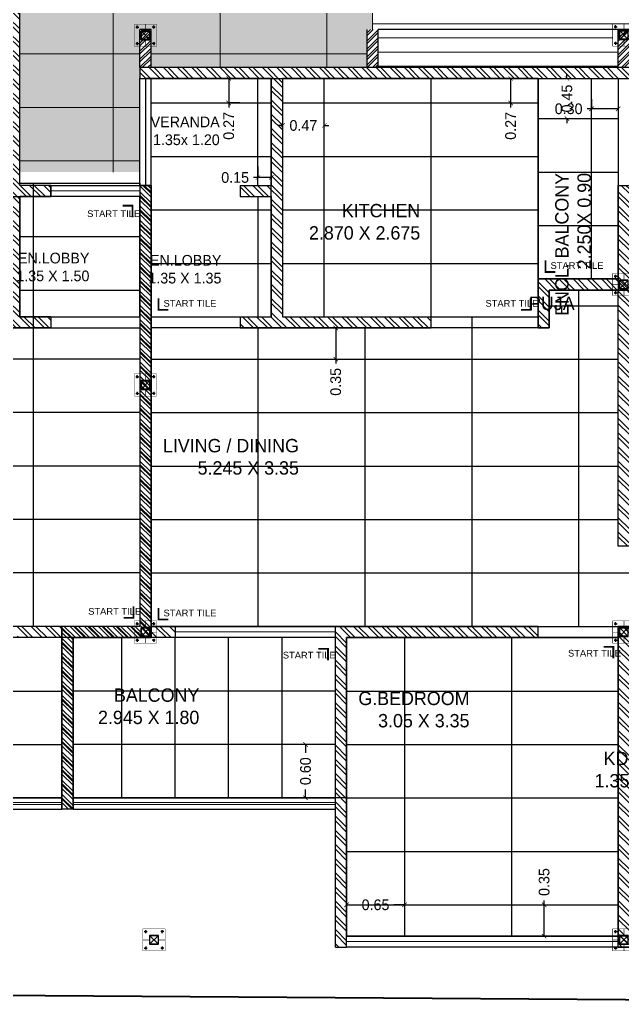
# Model space of a CAD drawing. Header units: metres. Extents: x 494 to 1845, y -666 to 1061.
# Drawn here: x 1737.95 to 1744.71, y 202.04 to 213.09 of the extents above; entities that cross this region are included whole.
import ezdxf

# ---------------------------------------------------------------- set-up
doc = ezdxf.new("R2010")
doc.units = ezdxf.units.M
doc.header["$MEASUREMENT"] = 0
doc.linetypes.add('1', pattern=[0])
doc.linetypes.add('HIDDEN', pattern=[0.375, 0.25, -0.125])
doc.layers.get('Defpoints').update_dxf_attribs({"color": 12})
for name, color, linetype, lineweight in [('01 WALL', 7, 'Continuous', 25), ('07 TEXT', 7, 'Continuous', 13), ('A-Wall Hatch', 8, 'Continuous', 9), ('DIMENSION', 8, 'Continuous', 5), ('Grid', 1, 'Continuous', 25), ('SCPL_BOLTS', 11, 'Continuous', 15), ('SCPL_ST PLATE', 222, 'Continuous', 0), ('VDA-DOOR', 23, 'Continuous', 5), ('VDA-HATCH', 8, 'Continuous', 9), ('VDA-RAILING', 25, 'Continuous', 5), ('VDA-SLIDING DOOR', 4, 'Continuous', 9), ('VDA-WALL', 250, 'Continuous', 25), ('VDA-WINDOW', 5, 'Continuous', 9)]:
    doc.layers.add(name, color=color, linetype=linetype, lineweight=lineweight)
for name, color, linetype in [('A-AREA', 1, 'Continuous'), ('BASE PLATE', 3, 'Continuous'), ('COLUMN', 1, 'Continuous'), ('PLOT - SURVEY', 1, '1'), ('SCPL HIDDEN', 8, 'HIDDEN'), ('TILES', 4, '1'), ('VDA-TEXT', 250, '1'), ('VDA-WALL BELOW', 8, 'Continuous')]:
    doc.layers.add(name, color=color, linetype=linetype)
doc.styles.add('arial', font='arial.ttf', dxfattribs={"height": 0.3})
doc.styles.add('RS', font='GOTHIC.TTF')
doc.dimstyles.new('SMALL', dxfattribs={"dimtxt": 0.16, "dimasz": 0.05, "dimexe": 0, "dimexo": 0, "dimgap": 0.05, "dimtad": 0, "dimdec": 1, "dimzin": 0, "dimdsep": 46, "dimtxsty": 'RS', "dimblk": 'ARCHTICK', "dimcen": 2.5, "dimclrd": 256, "dimclre": 256, "dimclrt": 5, "dimadec": 0, "dimazin": 0, "dimtfac": 1, "dimtofl": 0, "dimtmove": 0, "dimatfit": 3, "dimldrblk": 'ARCHTICK', "dimfxl": 0, "dimtolj": 1, "dimtzin": 0, "dimarcsym": 0})

# ---------------------------------------------------------------- blocks, each defined once
blk = doc.blocks.new('SAFSDFADF')
at = {"layer": 'A-Wall Hatch', "ltscale": 0.1}
h = blk.add_hatch(dxfattribs=at)
h.set_pattern_fill('ANSI32', color=256, scale=0.3, angle=270)
h.set_pattern_definition([(315, (-3.3, -3.475), (0.0795495, 0.0795495), []), (315, (-3.3, -3.52803), (0.0795495, 0.0795495), [])])
h.paths.add_polyline_path([(-5.075, 6.125), (-4.95, 6.125), (-4.95, 7.025), (-1.6, 7.025), (-1.6, 3.6), (-2.85, 3.6), (-2.85, 3.475), (-1.125, 3.475), (-1.125, 3.6), (-1.475, 3.6), (-1.475, 4.95), (-1.125, 4.95), (-1.125, 5.075), (-1.475, 5.075), (-1.475, 7.15), (-5.075, 7.15)])
h.paths.add_polyline_path([(-9.675, -1.325), (-9.55, -1.325), (-9.55, 6.425), (-8.2, 6.425), (-8.2, 5.475), (-8.075, 5.475), (-8.075, 6.55), (-9.675, 6.55)])
h.paths.add_polyline_path([(-8.8, 3.9), (-6.55, 3.9), (-6.55, 1.025), (-6.425, 1.025), (-6.425, 3.9), (-6.05, 3.9), (-6.05, 4.025), (-8.075, 4.025), (-8.075, 4.875), (-8.2, 4.875), (-8.2, 4.025), (-8.8, 4.025)])
h.paths.add_polyline_path([(-5.525, 0), (-3.425, 0), (-3.425, -3.475), (-3.3, -3.475), (-3.3, 0.125), (-5.525, 0.125)])
h.paths.add_polyline_path([(-1, 0), (-1, -1.925), (-0.875, -1.925), (-0.875, 0), (0, 0), (0, 5.075), (-0.125, 5.075), (-0.125, 0.125), (-1, 0.125)])
h.paths.add_polyline_path([(-5.45, 3.9), (-5.45, 4.025), (-5.075, 4.025), (-5.075, 4.925), (-4.95, 4.925), (-4.95, 4.025), (-4.05, 4.025), (-4.05, 3.475), (-4.175, 3.475), (-4.175, 3.9), (-4.95, 3.9), (-4.95, 1.025), (-5.075, 1.025), (-5.075, 1.825), (-5.675, 1.825), (-5.675, 1.95), (-5.075, 1.95), (-5.075, 3.9), (-5.444, 3.9), (-5.444, 3.9)])
h.paths.add_polyline_path([(-7.15, 0), (-6.55, 0), (-6.55, -3.475), (-6.425, -3.475), (-6.425, 0.125), (-7.15, 0.125)])
h.paths.add_polyline_path([(-9.55, 0), (-9.55, 0.125), (-8.95, 0.125), (-8.95, 0)])
h.paths.add_polyline_path([(-1.5, 0), (-1.5, 0.125), (-1, 0.125), (-1, 0)])
at = {"color": 6}
for points in [[(-1.475, 3.6), (-0.125, 3.6), (-0.125, 4.95), (-1.475, 4.95)], [(-0.125, 0.125), (-4.95, 0.125), (-6.55, 0.125), (-6.55, 1.025), (-6.425, 1.025), (-6.425, 1.825), (-5.075, 1.825), (-5.075, 1.025), (-4.95, 1.025), (-4.95, 3.475), (-4.95, 3.9), (-4.175, 3.9), (-4.175, 3.475), (-0.125, 3.475)], [(-3.3, -1.8), (-1, -1.8), (-1, 0), (-3.3, 0)]]:
    blk.add_lwpolyline(points, close=True, dxfattribs=at)
at = {"layer": '01 WALL', "color": 23, "const_width": 0.02}
for points in [[(-0.317, 4.847), (-0.208, 4.847), (-0.208, 4.718)], [(-0.307, 0.221), (-0.198, 0.221), (-0.198, 0.35)]]:
    blk.add_lwpolyline(points, dxfattribs=at)
at = {"layer": 'A-AREA'}
blk.add_lwpolyline([(-9.55, 6.425), (-8.2, 6.425), (-8.2, 3.9), (-4.95, 3.9), (-4.95, 7.025), (-1.6, 7.025), (-1.6, 4.95), (-1.125, 4.95), (-1.125, 5.075), (-0.125, 5.075), (-0.125, 0.125), (-1, 0.125), (-1, -1.8), (-3.425, -1.8), (-3.425, -3.35), (-6.425, -3.35), (-6.425, -1.2), (-9.55, -1.2), (-9.55, 6.425)], dxfattribs=at)
at = {"layer": 'TILES', "color": 143}
for p, q in [((-1.475, 5.1), (-0.125, 5.1)), ((-1.325, 5.1), (-1.325, 0.125)), ((-1.125, 5.1), (-0.125, 5.1)), ((-0.125, 5.1), (-0.125, 0.125)), ((-1.475, 4.5), (-0.125, 4.5)), ((-1.475, 3.9), (-0.125, 3.9)), ((-1.125, 3.6), (-0.125, 3.6)), ((-0.125, 3.125), (-4.95, 3.125)), ((-0.125, 2.525), (-4.95, 2.525)), ((-0.125, 1.925), (-4.95, 1.925)), ((-0.125, 1.325), (-4.95, 1.325)), ((-0.125, 0.725), (-6.488, 0.725)), ((-0.125, 0.125), (-9.55, 0.125)), ((-3.3, -0.6), (-1, -0.6)), ((-3.3, -1.2), (-1, -1.2)), ((-3.3, -1.8), (-1, -1.8))]:
    blk.add_line(p, q, dxfattribs=at)
at = {"layer": 'VDA-DOOR'}
blk.add_line((-1.125, 5.013), (-0.125, 5.013), dxfattribs=at)
at = {"layer": 'VDA-RAILING'}
for p, q in [((-3.3, -1.85), (-1, -1.85)), ((-3.3, -1.875), (-1, -1.875))]:
    blk.add_line(p, q, dxfattribs=at)
at = {"layer": 'VDA-WALL'}
for p, q in [((-1.475, 5.075), (-1.475, 7.15)), ((-1.125, 5.075), (-1.475, 5.075)), ((-1.125, 5.075), (-1.125, 4.95)), ((-0.125, 5.075), (-0.125, 0.125)), ((0, 5.075), (-0.125, 5.075)), ((0, 5.075), (0, 0)), ((-1.475, 3.6), (-1.475, 4.95)), ((-1.125, 4.95), (-1.475, 4.95)), ((-1.125, 3.6), (-1.475, 3.6)), ((-1.125, 3.6), (-1.125, 3.475)), ((-1.125, 3.475), (-2.85, 3.475)), ((-0.125, 0.125), (-1.5, 0.125)), ((-1, 0.125), (-1, -1.925)), ((0, 0), (-1.5, 0)), ((-0.875, 0), (-0.875, -1.925)), ((-0.875, -1.925), (-1, -1.925))]:
    blk.add_line(p, q, dxfattribs=at)
at = {"layer": 'VDA-WALL BELOW'}
for p, q in [((-1, 0), (-3.3, 0)), ((-3.3, -1.8), (-1, -1.8)), ((-3.3, -1.925), (-1, -1.925))]:
    blk.add_line(p, q, dxfattribs=at)
at = {"layer": '07 TEXT', "color": 7, "char_height": 0.075, "width": 0.87678, "attachment_point": 9, "style": 'arial'}
for insert in [(-0.123, 4.718, 0.001), (-0.112, 0.255, 0.001)]:
    blk.add_mtext('START TILE ', dxfattribs=dict(at, insert=insert))
at = {"layer": 'VDA-TEXT', "insert": (-0.692, 4.319), "char_height": 0.12, "width": 1.314504061156185e-11, "attachment_point": 3, "style": 'arial'}
blk.add_mtext('\\pi0.42212;{\\fCentury Gothic|b0|i0|c0|p34;EN.LOBBY }\\P\\pi0.38284;{\\fCentury Gothic|b0|i0|c0|p34;1.35 X 1.50}', dxfattribs=at)
blk = doc.blocks.new('_ArchTick')
at = {"color": 0, "linetype": 'ByBlock', "const_width": 0.15}
blk.add_lwpolyline([(-0.5, -0.5), (0.5, 0.5)], dxfattribs=at)
blk = doc.blocks.new('*D597')
at = {"layer": 'Defpoints', "color": 0, "transparency": 16777216}
for p in [(3.052, -0.307), (3.052, -0.307), (3.052, -0.657)]:
    blk.add_point(p, dxfattribs=at)
at = {"layer": 'DIMENSION', "lineweight": -2, "transparency": 16777216}
for p, q in [((3.052, -0.307), (3.052, -0.257)), ((3.052, -0.307), (3.052, -0.307)), ((3.052, -0.657), (3.052, -0.307)), ((3.052, -0.657), (3.052, -0.657))]:
    blk.add_line(p, q, dxfattribs=at)
at = {"layer": 'DIMENSION', "lineweight": -2, "transparency": 16777216, "xscale": 0.05, "yscale": 0.05, "zscale": 0.05}
for p, rotation in [((3.052, -0.307), 90), ((3.052, -0.657), 270)]:
    blk.add_blockref('_ArchTick', p, dxfattribs=dict(at, rotation=rotation))
at = {"layer": 'DIMENSION', "color": 5, "transparency": 16777216, "insert": (3.052, -0.051), "char_height": 0.12, "attachment_point": 5, "rotation": 90, "style": 'RS'}
blk.add_mtext('\\A1;0.35', dxfattribs=at)
blk = doc.blocks.new('*D598')
at = {"layer": 'Defpoints', "color": 0, "transparency": 16777216}
for p in [(0.834, -0.307), (1.484, -0.307), (1.484, -0.307)]:
    blk.add_point(p, dxfattribs=at)
at = {"layer": 'DIMENSION', "lineweight": -2, "transparency": 16777216}
for p, q in [((0.834, -0.307), (0.834, -0.307)), ((0.834, -0.307), (0.953, -0.307)), ((1.484, -0.307), (1.365, -0.307)), ((1.484, -0.307), (1.484, -0.307))]:
    blk.add_line(p, q, dxfattribs=at)
at = {"layer": 'DIMENSION', "lineweight": -2, "transparency": 16777216, "xscale": 0.05, "yscale": 0.05, "zscale": 0.05, "rotation": 180}
blk.add_blockref('_ArchTick', (0.834, -0.307), dxfattribs=at)
at = {"layer": 'DIMENSION', "lineweight": -2, "transparency": 16777216, "xscale": 0.05, "yscale": 0.05, "zscale": 0.05}
blk.add_blockref('_ArchTick', (1.484, -0.307), dxfattribs=at)
at = {"layer": 'DIMENSION', "color": 5, "transparency": 16777216, "insert": (1.159, -0.307), "char_height": 0.12, "attachment_point": 5, "style": 'RS'}
blk.add_mtext('\\A1;0.65', dxfattribs=at)
blk = doc.blocks.new('*D599')
at = {"layer": 'Defpoints', "color": 0, "transparency": 16777216}
for p in [(0.712, 6.168), (0.712, 5.818), (0.712, 5.818)]:
    blk.add_point(p, dxfattribs=at)
at = {"layer": 'DIMENSION', "lineweight": -2, "transparency": 16777216}
for p, q in [((0.712, 6.168), (0.712, 6.168)), ((0.712, 6.168), (0.712, 5.818)), ((0.712, 5.818), (0.712, 5.818)), ((0.712, 5.818), (0.712, 5.768))]:
    blk.add_line(p, q, dxfattribs=at)
at = {"layer": 'DIMENSION', "lineweight": -2, "transparency": 16777216, "xscale": 0.05, "yscale": 0.05, "zscale": 0.05}
for p, rotation in [((0.712, 6.168), 90), ((0.712, 5.818), 270)]:
    blk.add_blockref('_ArchTick', p, dxfattribs=dict(at, rotation=rotation))
at = {"layer": 'DIMENSION', "color": 5, "transparency": 16777216, "insert": (0.712, 5.563), "char_height": 0.12, "attachment_point": 5, "rotation": 90, "style": 'RS'}
blk.add_mtext('\\A1;0.35', dxfattribs=at)
blk = doc.blocks.new('*D600')
at = {"layer": 'Defpoints', "color": 0, "transparency": 16777216}
for p in [(-0.361, 8.968), (-0.489, 8.693), (-0.361, 8.693)]:
    blk.add_point(p, dxfattribs=at)
at = {"layer": 'DIMENSION', "lineweight": -2, "transparency": 16777216}
for p, q in [((-0.364, 8.968), (-0.489, 8.968)), ((-0.489, 8.968), (-0.489, 8.693)), ((-0.364, 8.693), (-0.489, 8.693)), ((-0.489, 8.693), (-0.489, 8.643))]:
    blk.add_line(p, q, dxfattribs=at)
at = {"layer": 'DIMENSION', "lineweight": -2, "transparency": 16777216, "xscale": 0.05, "yscale": 0.05, "zscale": 0.05}
for p, rotation in [((-0.489, 8.968), 90), ((-0.489, 8.693), 270)]:
    blk.add_blockref('_ArchTick', p, dxfattribs=dict(at, rotation=rotation))
at = {"layer": 'DIMENSION', "color": 5, "transparency": 16777216, "insert": (-0.489, 8.436), "char_height": 0.12, "attachment_point": 5, "rotation": 90, "style": 'RS'}
blk.add_mtext('\\A1;0.27', dxfattribs=at)
blk = doc.blocks.new('*D601')
at = {"layer": 'Defpoints', "color": 0, "transparency": 16777216}
for p in [(-0.161, 8.368), (-0.011, 8.368), (-0.161, 7.856)]:
    blk.add_point(p, dxfattribs=at)
at = {"layer": 'DIMENSION', "lineweight": -2, "transparency": 16777216}
for p, q in [((-0.161, 7.981), (-0.161, 7.856)), ((-0.011, 7.982), (-0.011, 7.857)), ((-0.161, 7.856), (-0.211, 7.856)), ((-0.011, 7.857), (-0.161, 7.856))]:
    blk.add_line(p, q, dxfattribs=at)
at = {"layer": 'DIMENSION', "lineweight": -2, "transparency": 16777216, "xscale": 0.05000000000000002, "yscale": 0.05000000000000002, "zscale": 0.05000000000000002}
for p, rotation in [((-0.161, 7.856), 180.0047253932583), ((-0.011, 7.857), 0.004725393258398832)]:
    blk.add_blockref('_ArchTick', p, dxfattribs=dict(at, rotation=rotation))
at = {"layer": 'DIMENSION', "color": 5, "transparency": 16777216, "insert": (-0.417, 7.856), "char_height": 0.12, "attachment_point": 5, "rotation": 0.0047, "style": 'RS'}
blk.add_mtext('\\A1;0.15', dxfattribs=at)
blk = doc.blocks.new('*D602')
at = {"layer": 'Defpoints', "color": 0, "transparency": 16777216}
for p in [(3.584, 8.735), (3.884, 8.735), (3.584, 8.627)]:
    blk.add_point(p, dxfattribs=at)
at = {"layer": 'DIMENSION', "lineweight": -2, "transparency": 16777216}
for p, q in [((3.584, 8.735), (3.584, 8.627)), ((3.884, 8.735), (3.884, 8.627)), ((3.584, 8.627), (3.534, 8.627)), ((3.884, 8.627), (3.584, 8.627))]:
    blk.add_line(p, q, dxfattribs=at)
at = {"layer": 'DIMENSION', "lineweight": -2, "transparency": 16777216, "xscale": 0.05, "yscale": 0.05, "zscale": 0.05, "rotation": 180}
blk.add_blockref('_ArchTick', (3.584, 8.627), dxfattribs=at)
at = {"layer": 'DIMENSION', "lineweight": -2, "transparency": 16777216, "xscale": 0.05, "yscale": 0.05, "zscale": 0.05}
blk.add_blockref('_ArchTick', (3.884, 8.627), dxfattribs=at)
at = {"layer": 'DIMENSION', "color": 5, "transparency": 16777216, "insert": (3.327, 8.627), "char_height": 0.12, "attachment_point": 5, "style": 'RS'}
blk.add_mtext('\\A1;0.30', dxfattribs=at)
blk = doc.blocks.new('*D603')
at = {"layer": 'Defpoints', "color": 0, "transparency": 16777216}
for p in [(3.192, 8.968), (3.308, 8.968), (3.192, 8.518)]:
    blk.add_point(p, dxfattribs=at)
at = {"layer": 'DIMENSION', "lineweight": -2, "transparency": 16777216}
for p, q in [((3.192, 8.968), (3.308, 8.968)), ((3.308, 8.968), (3.308, 9.018)), ((3.192, 8.518), (3.308, 8.518)), ((3.308, 8.518), (3.308, 8.468))]:
    blk.add_line(p, q, dxfattribs=at)
at = {"layer": 'DIMENSION', "lineweight": -2, "transparency": 16777216, "xscale": 0.05, "yscale": 0.05, "zscale": 0.05}
for p, rotation in [((3.308, 8.968), 270), ((3.308, 8.518), 90)]:
    blk.add_blockref('_ArchTick', p, dxfattribs=dict(at, rotation=rotation))
at = {"layer": 'DIMENSION', "color": 5, "transparency": 16777216, "insert": (3.308, 8.743), "char_height": 0.12, "attachment_point": 5, "rotation": 90, "style": 'RS'}
blk.add_mtext('\\A1;0.45', dxfattribs=at)
blk = doc.blocks.new('*D604')
at = {"layer": 'Defpoints', "color": 0, "transparency": 16777216}
for p in [(2.676, 8.968), (2.676, 8.693), (2.676, 8.693)]:
    blk.add_point(p, dxfattribs=at)
at = {"layer": 'DIMENSION', "lineweight": -2, "transparency": 16777216}
for p, q in [((2.676, 8.968), (2.676, 8.968)), ((2.676, 8.968), (2.676, 8.693)), ((2.676, 8.693), (2.676, 8.693)), ((2.676, 8.693), (2.676, 8.643))]:
    blk.add_line(p, q, dxfattribs=at)
at = {"layer": 'DIMENSION', "lineweight": -2, "transparency": 16777216, "xscale": 0.05, "yscale": 0.05, "zscale": 0.05}
for p, rotation in [((2.676, 8.968), 90), ((2.676, 8.693), 270)]:
    blk.add_blockref('_ArchTick', p, dxfattribs=dict(at, rotation=rotation))
at = {"layer": 'DIMENSION', "color": 5, "transparency": 16777216, "insert": (2.676, 8.436), "char_height": 0.12, "attachment_point": 5, "rotation": 90, "style": 'RS'}
blk.add_mtext('\\A1;0.27', dxfattribs=at)
blk = doc.blocks.new('*D605')
at = {"layer": 'Defpoints', "color": 0, "transparency": 16777216}
for p in [(0.114, 8.44), (0.114, 8.44), (0.584, 8.44)]:
    blk.add_point(p, dxfattribs=at)
at = {"layer": 'DIMENSION', "lineweight": -2, "transparency": 16777216}
for p, q in [((0.114, 8.44), (0.064, 8.44)), ((0.114, 8.44), (0.114, 8.44)), ((0.584, 8.44), (0.584, 8.44)), ((0.584, 8.44), (0.634, 8.44))]:
    blk.add_line(p, q, dxfattribs=at)
at = {"layer": 'DIMENSION', "lineweight": -2, "transparency": 16777216, "xscale": 0.05, "yscale": 0.05, "zscale": 0.05}
blk.add_blockref('_ArchTick', (0.114, 8.44), dxfattribs=at)
at = {"layer": 'DIMENSION', "lineweight": -2, "transparency": 16777216, "xscale": 0.05, "yscale": 0.05, "zscale": 0.05, "rotation": 180}
blk.add_blockref('_ArchTick', (0.584, 8.44), dxfattribs=at)
at = {"layer": 'DIMENSION', "color": 5, "transparency": 16777216, "insert": (0.349, 8.44), "char_height": 0.12, "attachment_point": 5, "style": 'RS'}
blk.add_mtext('\\A1;0.47', dxfattribs=at)
blk = doc.blocks.new('*D606')
at = {"layer": 'Defpoints', "color": 0, "transparency": 16777216}
for p in [(0.373, 1.493), (0.373, 1.493), (0.373, 0.893)]:
    blk.add_point(p, dxfattribs=at)
at = {"layer": 'DIMENSION', "lineweight": -2, "transparency": 16777216}
for p, q in [((0.373, 1.493), (0.373, 1.493)), ((0.373, 1.493), (0.373, 1.4)), ((0.373, 0.893), (0.373, 0.987)), ((0.373, 0.893), (0.373, 0.893))]:
    blk.add_line(p, q, dxfattribs=at)
at = {"layer": 'DIMENSION', "lineweight": -2, "transparency": 16777216, "xscale": 0.05, "yscale": 0.05, "zscale": 0.05}
for p, rotation in [((0.373, 1.493), 90), ((0.373, 0.893), 270)]:
    blk.add_blockref('_ArchTick', p, dxfattribs=dict(at, rotation=rotation))
at = {"layer": 'DIMENSION', "color": 5, "transparency": 16777216, "insert": (0.373, 1.193), "char_height": 0.12, "attachment_point": 5, "rotation": 90, "style": 'RS'}
blk.add_mtext('\\A1;0.60', dxfattribs=at)
blk = doc.blocks.new('athath')
at = {"layer": 'BASE PLATE', "const_width": 0.004}
blk.add_lwpolyline([(382058.464, 2057488.134), (382058.714, 2057488.134), (382058.714, 2057487.884), (382058.464, 2057487.884)], close=True, dxfattribs=at)
at = {"layer": 'COLUMN', "color": 5, "lineweight": 30}
for p, q in [((382058.639, 2057488.059), (382058.539, 2057487.959)), ((382058.639, 2057487.959), (382058.539, 2057488.059))]:
    blk.add_line(p, q, dxfattribs=at)
blk.add_lwpolyline([(382058.539, 2057488.059), (382058.539, 2057487.959), (382058.639, 2057487.959), (382058.639, 2057488.059)], close=True, dxfattribs=at)
at = {"layer": 'Grid', "color": 5, "const_width": 0.002}
blk.add_lwpolyline([(382058.539, 2057488.059), (382058.639, 2057488.059), (382058.639, 2057487.959), (382058.539, 2057487.959)], close=True, dxfattribs=at)
at = {"layer": 'Grid', "color": 5}
blk.add_lwpolyline([(382058.542, 2057488.056), (382058.636, 2057488.056), (382058.636, 2057487.962), (382058.542, 2057487.962)], close=True, dxfattribs=at)
at = {"layer": 'SCPL HIDDEN'}
for p, q in [((382058.496, 2057488.119), (382058.496, 2057488.085)), ((382058.682, 2057488.119), (382058.682, 2057488.085)), ((382058.513, 2057488.102), (382058.479, 2057488.102)), ((382058.665, 2057488.102), (382058.699, 2057488.102)), ((382058.513, 2057487.916), (382058.479, 2057487.916)), ((382058.496, 2057487.899), (382058.496, 2057487.933)), ((382058.665, 2057487.916), (382058.699, 2057487.916)), ((382058.682, 2057487.899), (382058.682, 2057487.933))]:
    blk.add_line(p, q, dxfattribs=at)
at = {"layer": 'SCPL_BOLTS'}
for centre in [(382058.496, 2057488.102), (382058.682, 2057488.102), (382058.496, 2057487.916), (382058.682, 2057487.916)]:
    blk.add_circle(centre, 0.0103, dxfattribs=at)
at = {"layer": 'SCPL_ST PLATE', "const_width": 0.002}
for points in [[(382058.586, 2057488.134), (382058.593, 2057488.134), (382058.593, 2057488.059), (382058.586, 2057488.059)], [(382058.464, 2057488.012), (382058.464, 2057488.005), (382058.539, 2057488.005), (382058.539, 2057488.012)], [(382058.639, 2057488.005), (382058.639, 2057488.012), (382058.714, 2057488.012), (382058.714, 2057488.005)], [(382058.586, 2057487.884), (382058.593, 2057487.884), (382058.593, 2057487.959), (382058.586, 2057487.959)]]:
    blk.add_lwpolyline(points, close=True, dxfattribs=at)
blk = doc.blocks.new('ASDFDSAF')
at = {"layer": 'A-Wall Hatch', "ltscale": 0.1}
h = blk.add_hatch(dxfattribs=at)
h.set_pattern_fill('ANSI32', color=256, scale=0.3, angle=270)
h.set_pattern_definition([(315, (-0.41032, 1.39128), (0.0795495, 0.0795495), []), (315, (-0.41032, 1.33825), (0.0795495, 0.0795495), [])])
h.paths.add_polyline_path([(1.784, 6.293), (0.114, 6.293), (0.114, 8.968), (4.009, 8.968), (4.009, 9.093), (-1.486, 9.093), (-1.486, 8.968), (-0.011, 8.968), (-0.011, 7.768), (-0.361, 7.768), (-0.361, 7.643), (-0.011, 7.643), (-0.011, 6.293), (-0.361, 6.293), (-0.361, 6.168), (1.784, 6.168)])
h.paths.add_polyline_path([(-2.361, 0.768), (-2.361, 2.818), (-1.486, 2.818), (-1.486, 7.768), (-1.361, 7.768), (-1.361, 2.818), (-1.091, 2.818), (-1.091, 2.693), (-2.236, 2.693), (-2.236, 0.768)])
h.paths.add_polyline_path([(2.984, 2.818), (0.709, 2.818), (0.709, -0.782), (0.834, -0.782), (0.834, 2.693), (2.984, 2.693)])
h.paths.add_polyline_path([(4.384, 6.718), (4.378, 6.718), (4.009, 6.718), (4.009, 7.768), (3.884, 7.768), (3.884, 6.718), (2.984, 6.718), (2.984, 6.168), (3.109, 6.168), (3.109, 6.593), (3.884, 6.593), (3.884, 3.718), (4.009, 3.718), (4.009, 4.518), (4.734, 4.518), (4.734, 4.643), (4.009, 4.643), (4.009, 6.593), (4.384, 6.593)])
h.paths.add_polyline_path([(8.034, 6.718), (6.384, 6.718), (6.384, 8.068), (7.334, 8.068), (7.334, 8.193), (6.259, 8.193), (6.259, 6.718), (4.984, 6.718), (4.984, 6.593), (8.034, 6.593)])
h.paths.add_polyline_path([(4.734, 1.793), (4.009, 1.793), (4.009, 2.693), (4.459, 2.693), (4.459, 2.818), (3.884, 2.818), (3.884, -0.782), (4.384, -0.782), (4.384, -0.657), (4.378, -0.657), (4.009, -0.657), (4.009, 1.668), (4.734, 1.668)])
h.paths.add_polyline_path([(8.909, 8.193), (7.934, 8.193), (7.934, 8.068), (8.784, 8.068), (8.784, 6.718), (8.909, 6.718)])
h.paths.add_polyline_path([(5.484, 1.793), (5.359, 1.793), (5.359, -0.657), (4.984, -0.657), (4.984, -0.782), (5.484, -0.782)])
h.paths.add_polyline_path([(5.484, 6.593), (5.359, 6.593), (5.359, 3.718), (5.484, 3.718)])
h.paths.add_polyline_path([(10.234, 6.718), (8.909, 6.718), (8.909, 6.593), (10.234, 6.593)])
h.paths.add_polyline_path([(8.909, 6.718), (8.784, 6.718), (8.784, 6.593), (8.909, 6.593)])
h.paths.add_polyline_path([(8.909, 3.831), (8.784, 3.831), (8.784, 2.818), (5.359, 2.818), (5.359, 2.693), (8.784, 2.693), (8.784, -0.782), (8.909, -0.782), (8.909, 2.693), (10.234, 2.693), (10.234, 2.818), (8.909, 2.818)])
h.paths.add_polyline_path([(8.784, 5.631), (8.909, 5.631), (8.909, 6.593), (8.784, 6.593)])
at = {"extrusion": (5.28879e-06, -0.00016495, 1)}
blk.add_line((3.884, 7.768), (3.884, 6.718), dxfattribs=at)
for p, q in [((1.689, 6.293), (2.984, 6.293)), ((-1.091, 2.818), (-1.091, 2.693))]:
    blk.add_line(p, q)
at = {"color": 6}
for points in [[(-1.361, 6.293), (-0.011, 6.293), (-0.011, 8.968), (-1.423, 8.968), (-1.423, 7.768), (-1.361, 7.768)], [(0.114, 6.293), (2.984, 6.293), (2.984, 8.968), (0.114, 8.968)], [(2.984, 6.718), (2.984, 8.968), (3.884, 8.968), (3.884, 7.768), (3.884, 6.718)], [(-1.361, 2.818), (5.359, 2.818), (5.359, 3.718), (5.359, 4.518), (4.009, 4.518), (4.009, 3.718), (3.884, 3.718), (3.884, 6.593), (3.109, 6.593), (3.109, 6.168), (-1.361, 6.168)], [(-2.236, 0.893), (0.709, 0.893), (0.709, 2.693), (-1.361, 2.693), (-2.236, 2.693)], [(0.834, -0.657), (3.884, -0.657), (3.884, 2.693), (2.984, 2.693), (0.834, 2.693)]]:
    blk.add_lwpolyline(points, close=True, dxfattribs=at)
blk.add_lwpolyline([(3.884, 2.818), (4.459, 2.818), (4.459, 2.693), (4.009, 2.693), (4.009, 1.793), (4.734, 1.793), (4.734, 1.668), (4.009, 1.668), (4.009, -0.657), (4.384, -0.657), (4.384, -0.782), (3.884, -0.782), (3.884, 2.818)])
at = {"layer": '01 WALL', "color": 23, "const_width": 0.02}
for points in [[(3.176, 6.796), (3.067, 6.796), (3.067, 6.925)], [(-1.169, 6.371), (-1.278, 6.371), (-1.278, 6.5)], [(2.792, 6.371), (2.901, 6.371), (2.901, 6.5)], [(-1.169, 2.896), (-1.278, 2.896), (-1.278, 3.025)], [(0.517, 2.567), (0.626, 2.567), (0.626, 2.439)], [(3.72, 2.589), (3.829, 2.589), (3.829, 2.46)]]:
    blk.add_lwpolyline(points, dxfattribs=at)
at = {"layer": 'A-AREA'}
for points in [[(3.884, 8.968), (3.884, 6.593), (6.384, 6.593), (6.384, 8.068), (8.784, 8.068), (8.784, 6.593), (10.109, 6.593), (10.109, 2.818), (8.784, 2.818), (8.784, -0.657), (0.834, -0.657), (0.834, 0.893), (-2.236, 0.893), (-2.236, 2.693), (-1.361, 2.693)], [(-1.361, 2.818), (-1.361, 7.768), (-1.486, 7.768), (-1.486, 8.968), (-0.361, 8.968), (0.114, 8.968), (3.884, 8.968)]]:
    blk.add_lwpolyline(points, dxfattribs=at)
at = {"layer": 'TILES', "color": 143}
for p, q in [((-1.361, 7.768), (-1.361, 8.968)), ((-0.161, 7.768), (-0.161, 8.968)), ((0.584, 6.293), (0.584, 8.968)), ((1.784, 6.293), (1.784, 8.968)), ((2.984, 6.293), (2.984, 8.968)), ((3.584, 6.718), (3.584, 8.968)), ((-1.361, 8.693), (-0.011, 8.693)), ((0.114, 8.693), (2.984, 8.693)), ((2.984, 8.518), (3.884, 8.518)), ((-1.361, 8.093), (-0.011, 8.093)), ((0.114, 8.093), (2.984, 8.093)), ((2.984, 7.918), (3.884, 7.918)), ((-0.161, 7.643), (-0.161, 6.293)), ((-1.361, 7.493), (-0.011, 7.493)), ((0.114, 7.493), (2.984, 7.493)), ((2.984, 7.318), (3.884, 7.318)), ((-1.361, 6.893), (-0.011, 6.893)), ((0.114, 6.893), (2.984, 6.893)), ((3.439, 6.593), (3.439, 2.818)), ((3.109, 6.418), (3.884, 6.418)), ((-1.361, 6.293), (-0.011, 6.293)), ((0.114, 6.293), (2.984, 6.293)), ((2.239, 6.293), (2.239, 2.818)), ((-0.161, 6.168), (-0.161, 2.818)), ((1.039, 6.168), (1.039, 2.818)), ((-1.361, 5.818), (3.884, 5.818)), ((-1.361, 5.218), (3.884, 5.218)), ((-1.361, 4.618), (3.884, 4.618)), ((-1.361, 4.018), (3.884, 4.018)), ((-1.361, 3.418), (8.784, 3.418)), ((-1.691, 0.893), (-1.691, 2.693)), ((-1.091, 0.893), (-1.091, 2.693)), ((-0.491, 0.893), (-0.491, 2.693)), ((0.109, 0.893), (0.109, 2.693)), ((0.834, 2.693), (3.884, 2.693)), ((1.484, 2.693), (1.484, -0.657)), ((2.684, 2.693), (2.684, -0.657)), ((3.884, 2.693), (3.884, -0.657)), ((0.709, 2.093), (-2.236, 2.093)), ((0.834, 2.093), (3.884, 2.093)), ((0.709, 1.493), (-2.236, 1.493)), ((0.834, 1.493), (3.884, 1.493)), ((0.834, 0.893), (3.884, 0.893)), ((0.834, 0.293), (3.884, 0.293)), ((0.834, -0.307), (3.884, -0.307))]:
    blk.add_line(p, q, dxfattribs=at)
at = {"layer": 'VDA-RAILING'}
for p, q in [((-2.236, 0.843), (0.709, 0.843)), ((-2.236, 0.818), (0.709, 0.818))]:
    blk.add_line(p, q, dxfattribs=at)
at = {"layer": 'VDA-SLIDING DOOR'}
for p, q in [((0.709, 2.756), (-1.091, 2.756)), ((3.884, -0.719), (0.834, -0.719))]:
    blk.add_line(p, q, dxfattribs=at)
at = {"layer": 'VDA-WALL'}
for p, q in [((-1.486, 9.093), (-1.486, 8.968)), ((-1.486, 9.093), (4.009, 9.093)), ((-1.486, 8.968), (-0.011, 8.968)), ((-0.011, 8.968), (-0.011, 7.768)), ((0.114, 8.968), (4.009, 8.968)), ((0.114, 8.968), (0.114, 6.293)), ((2.984, 8.968), (2.984, 6.168)), ((-1.486, 7.768), (-1.486, 2.818)), ((-1.486, 7.768), (-1.361, 7.768)), ((-1.361, 7.768), (-1.361, 2.818)), ((-0.361, 7.768), (-0.011, 7.768)), ((-0.361, 7.768), (-0.361, 7.643)), ((3.884, 6.718), (3.884, 7.768)), ((3.884, 7.768), (4.009, 7.768)), ((-0.361, 7.643), (-0.011, 7.643)), ((-0.011, 7.643), (-0.011, 6.293)), ((2.984, 6.718), (3.884, 6.718)), ((2.984, 6.168), (2.984, 6.718)), ((3.109, 6.593), (3.884, 6.593)), ((3.109, 6.168), (3.109, 6.593)), ((3.884, 3.718), (3.884, 6.593)), ((-0.361, 6.293), (-0.011, 6.293)), ((-0.361, 6.293), (-0.361, 6.168)), ((0.114, 6.293), (1.784, 6.293)), ((1.784, 6.168), (1.784, 6.293)), ((-0.361, 6.168), (1.784, 6.168)), ((2.984, 6.168), (3.109, 6.168)), ((4.009, 3.718), (3.884, 3.718)), ((-1.486, 2.818), (-2.361, 2.818)), ((-2.361, 0.768), (-2.361, 2.818)), ((-1.091, 2.818), (-1.361, 2.818)), ((2.984, 2.818), (0.709, 2.818)), ((0.709, -0.782), (0.709, 2.818)), ((2.984, 2.693), (2.984, 2.818)), ((3.884, -0.782), (3.884, 2.818)), ((4.459, 2.818), (3.884, 2.818)), ((-1.091, 2.693), (-2.236, 2.693)), ((-2.236, 0.768), (-2.236, 2.693)), ((2.984, 2.693), (0.834, 2.693)), ((0.834, -0.782), (0.834, 2.693)), ((-2.236, 0.768), (-2.361, 0.768)), ((0.709, -0.782), (0.834, -0.782)), ((3.884, -0.782), (4.384, -0.782))]:
    blk.add_line(p, q, dxfattribs=at)
at = {"layer": 'VDA-WALL BELOW'}
for p, q in [((3.884, 8.968), (3.884, 7.768)), ((0.709, 2.818), (-1.091, 2.818)), ((0.709, 2.693), (-1.091, 2.693)), ((-2.236, 0.893), (0.709, 0.893)), ((-2.236, 0.768), (0.709, 0.768)), ((3.884, -0.657), (0.834, -0.657)), ((3.884, -0.782), (0.834, -0.782))]:
    blk.add_line(p, q, dxfattribs=at)
at = {"layer": '07 TEXT', "color": 7, "char_height": 0.075, "width": 0.87678, "style": 'arial'}
for s, insert, attachment_point in [('\\pi0.14195;START TILE ', (2.982, 6.83, 0.001), 7), ('\\pi0.14195;START TILE ', (-1.363, 6.405, 0.001), 7), ('\\pi0.14195;START TILE ', (-1.363, 2.93, 0.001), 7), ('START TILE ', (3.914, 2.555, 0.001), 3), ('START TILE ', (0.712, 2.533, 0.001), 3)]:
    blk.add_mtext(s, dxfattribs=dict(at, insert=insert, attachment_point=attachment_point))
at = {"layer": '07 TEXT', "color": 7, "insert": (2.987, 6.405, 0.001), "char_height": 0.075, "width": 0.87678, "attachment_point": 9, "rotation": 360, "style": 'arial'}
blk.add_mtext('START TILE ', dxfattribs=at)
at = {"layer": 'VDA-TEXT', "extrusion": (4.36827e-06, 5.81046e-06, 1), "width": 1.314504061156185e-11, "style": 'arial'}
for s, insert, char_height, attachment_point, text_direction in [('\\pi0.39149;{\\fCentury Gothic|b0|i0|c0|p34;VERANDA}\\P\\pi0.39748;{\\fCentury Gothic|b0|i0|c0|p34;1.35x 1.20}', (-0.59, 8.54), 0.12, 3, (1, 0, -4e-06)), ('\\pi0.79354;{\\fCentury Gothic|b0|i0|c0|p34;ENCL. BALCONY   }\\P\\pi1.06866;{\\fCentury Gothic|b0|i0|c0|p34;2.250X 0.90}', (3.176, 7.908), 0.15, 3, (0, 1, -6e-06)), ('\\pi0.84973;{\\fCentury Gothic|b0|i0|c0|p34;KITCHEN  }\\P\\pi0.62825;{\\fCentury Gothic|b0|i0|c0|p34;2.870 X 2.675}', (1.661, 7.56), 0.15, 3, (1, 0, -4e-06)), ('\\pi0.42016;{\\fCentury Gothic|b0|i0|c0|p34;EN.LOBBY }\\P\\pi0.38186;{\\fCentury Gothic|b0|i0|c0|p34;1.35 X 1.35}', (-0.571, 6.987), 0.12, 3, (1, 0, -4e-06)), ('\\pi0.22801;{\\fCentury Gothic|b0|i0|c0|p34;PUJA}', (3.395, 6.519), 0.15, 3, (1, 0, -4e-06)), ('\\pi0.77845;{\\fCentury Gothic|b0|i0|c0|p34;LIVING / DINING }\\P\\pi1.00947;{\\fCentury Gothic|b0|i0|c0|p34;5.245 X 3.35}', (0.299, 4.922), 0.15, 3, (1, 0, -4e-06)), ('\\pi0.64941;{\\fCentury Gothic|b0|i0|c0|p34;BALCONY  }\\P\\pi0.57160;{\\fCentury Gothic|b0|i0|c0|p34;2.945 X 1.80}', (-0.819, 2.122), 0.15, 3, (1, 0, -4e-06)), ('\\pi0.63095;{\\fCentury Gothic|b0|i0|c0|p34;G.BEDROOM  }\\P\\pi0.76025;{\\fCentury Gothic|b0|i0|c0|p34;3.05 X 3.35}', (2.214, 1.683), 0.15, 9, (1, 0, -4e-06)), ('\\pi0.64650;{\\fCentury Gothic|b0|i0|c0|p34;KD.TOILET  }\\P\\pi0.53520;{\\fCentury Gothic|b0|i0|c0|p34;1.35 X 2.325}', (4.756, 1.009), 0.15, 9, (1, 0, -4e-06))]:
    blk.add_mtext(s, dxfattribs=dict(at, insert=insert, char_height=char_height, attachment_point=attachment_point, text_direction=text_direction))
at = {"layer": 'DIMENSION'}
for p1, p2, distance, picture, middle in [((-0.360918, 8.968211), (-0.360918, 8.693213), -0.127796, '*D600', (-0.488714, 8.436096)), ((2.67595, 8.9682), (2.67595, 8.69321), 0, '*D604', (2.67595, 8.43609)), ((3.192, 8.518), (3.192, 8.968), -0.115, '*D603', (3.308, 8.743)), ((3.884, 8.735), (3.584, 8.735), 0.108, '*D602', (3.327, 8.627)), ((0.584, 8.44), (0.114, 8.44), 0, '*D605', (0.349, 8.44)), ((-0.011, 8.368), (-0.161, 8.368), 0.512, '*D601', (-0.417, 7.856)), ((0.712, 6.168), (0.712, 5.818), 0, '*D599', (0.712, 5.563)), ((0.373, 0.893), (0.373, 1.493), 0, '*D606', (0.373, 1.193)), ((3.052, -0.657), (3.052, -0.307), 0, '*D597', (3.052, -0.051)), ((0.834, -0.307), (1.484, -0.307), 0, '*D598', (1.159, -0.307))]:
    dim = blk.add_aligned_dim(p1=p1, p2=p2, distance=distance, dimstyle='SMALL', override={"dimtxt": 0.12, "dimdec": 2, "dimblk": 'ArchTick'}, dxfattribs=at)
    dim.commit()
    dim.dimension.update_dxf_attribs({"geometry": picture, "text_midpoint": middle})

msp = doc.modelspace()

# ---------------------------------------------------------------- hatches: boundary and pattern name
at = {"layer": 'VDA-HATCH'}
h = msp.add_hatch(dxfattribs=at)
h.set_pattern_fill('ANSI32', color=256, scale=0.17)
h.set_pattern_definition([(45, (290.3067, -66.29624), (-0.0450780573, 0.0450780573), []), (45, (290.336754, -66.29624), (-0.0450780573, 0.0450780573), [])])
h.paths.add_polyline_path([(1741.9739, 216.386), (1741.9728, 216.5118), (1723.1395, 214.109), (1692.4239, 214.109), (1692.4239, 213.984), (1723.1475, 213.984)])
h.paths.add_polyline_path([(1718.6989, 202.684), (1718.6989, 202.809), (1719.6739, 202.809), (1719.6739, 207.134), (1719.7989, 207.134), (1719.7989, 202.809), (1725.6239, 202.809), (1725.6239, 207.009), (1720.9989, 207.009), (1720.9989, 207.134), (1725.7489, 207.134), (1725.7489, 202.684)])
h.paths.add_polyline_path([(1703.3489, 203.709), (1703.3489, 207.134), (1703.4739, 207.134), (1703.4739, 203.584), (1698.8395, 203.584), (1698.8395, 203.709)])
h.paths.add_polyline_path([(1704.6739, 203.584), (1704.6739, 203.709), (1705.5489, 203.709), (1705.5489, 207.134), (1705.6114, 207.134), (1705.6739, 207.134), (1705.6739, 203.709), (1706.2989, 203.709), (1706.2989, 203.584)])
h.paths.add_polyline_path([(1710.6739, 203.584), (1710.6739, 203.709), (1711.1989, 203.709), (1711.1989, 207.134), (1711.3239, 207.134), (1711.3239, 203.709), (1712.0489, 203.709), (1712.0489, 203.584)])
h.paths.add_polyline_path([(1707.7989, 203.584), (1707.7989, 203.709), (1708.3739, 203.709), (1708.3739, 207.134), (1708.4989, 207.134), (1708.4989, 203.709), (1709.1739, 203.709), (1709.1739, 203.584)])
h.paths.add_polyline_path([(1713.5489, 203.584), (1713.5489, 203.709), (1714.0239, 203.709), (1714.0239, 207.134), (1714.1489, 207.134), (1714.1489, 203.584)])
h.paths.add_polyline_path([(1747.0439, 212.8966), (1747.0439, 212.9841), (1747.7689, 212.9841), (1747.7689, 212.8591), (1747.1689, 212.8591), (1747.1689, 211.6591), (1747.0439, 211.6591)])
h.paths.add_polyline_path([(1744.2375, 216.8008), (1745.1922, 216.9226), (1745.3658, 216.9447), (1745.3924, 216.9481), (1746.2495, 217.0575), (1746.2653, 216.9335), (1744.2534, 216.6768)])
h.paths.add_polyline_path([(1749.5689, 217.481), (1749.6939, 217.481), (1749.6939, 212.5591), (1749.5689, 212.5591)])
h.paths.add_polyline_path([(1692.4239, 203.709), (1697.0395, 203.709), (1697.0395, 203.584), (1692.4239, 203.584)])
h.paths.add_polyline_path([(1748.035, 217.2853), (1748.0509, 217.1613), (1749.5689, 217.355), (1749.5689, 217.481)])
h.paths.add_polyline_path([(1727.2489, 203.084), (1727.2489, 206.109), (1727.3739, 206.109), (1727.3739, 203.084)])
h.paths.add_polyline_path([(1727.0989, 207.009), (1727.0989, 207.134), (1729.7489, 207.134), (1729.7489, 207.009)])
h.paths.add_polyline_path([(1729.7489, 204.8341), (1729.8739, 204.8341), (1729.8739, 202.684), (1729.7489, 202.684)])
h.paths.add_polyline_path([(1748.5189, 212.8591), (1748.5189, 212.9841), (1749.5689, 212.9841), (1749.5689, 212.8591)])
h.paths.add_polyline_path([(1728.7239, 204.559), (1729.7489, 204.559), (1729.7489, 204.684), (1728.7239, 204.684)])
h.paths.add_polyline_path([(1714.0239, 202.684), (1714.0239, 202.809), (1714.8989, 202.809), (1714.8989, 202.684)])
h.paths.add_polyline_path([(1716.3989, 202.684), (1716.3989, 202.809), (1717.1989, 202.809), (1717.1989, 202.684)])
h.paths.add_polyline_path([(1714.0239, 203.584), (1714.0239, 202.809), (1714.1489, 202.809), (1714.1489, 203.584)])
h.paths.add_polyline_path([(1726.4989, 204.109), (1727.2489, 204.109), (1727.2489, 204.234), (1726.4989, 204.234)])
h.paths.add_polyline_path([(1741.9739, 216.512), (1741.9739, 216.386), (1742.4678, 216.449), (1742.452, 216.573)])
h.paths.add_polyline_path([(1728.7239, 203.084), (1728.7239, 203.809), (1728.8489, 203.809), (1728.8489, 203.084)])
h.paths.add_polyline_path([(1726.6489, 205.7319), (1727.2489, 205.7319), (1727.2489, 205.8569), (1726.6489, 205.8569)])
h.paths.add_polyline_path([(1726.7989, 203.084), (1726.7989, 203.209), (1727.2489, 203.209), (1727.2489, 203.084)])
h.paths.add_polyline_path([(1725.7489, 203.084), (1725.7489, 203.209), (1726.1989, 203.209), (1726.1989, 203.084)])
h.paths.add_polyline_path([(1739.2989, 212.5591), (1739.4239, 212.5591), (1739.4239, 212.9841), (1739.2989, 212.9841), (1739.2989, 212.5591)])
h.paths.add_polyline_path([(1741.8489, 212.5591), (1741.8489, 212.9841), (1741.9739, 212.9841), (1741.9739, 212.5591)])
h.paths.add_polyline_path([(1744.6689, 212.5591), (1744.6689, 212.9841), (1744.7939, 212.9841), (1744.7939, 212.5591), (1744.6689, 212.5591)])
h.paths.add_polyline_path([(1728.7239, 203.084), (1728.3489, 203.084), (1728.3489, 203.209), (1728.7239, 203.209)])
h.paths.add_polyline_path([(1727.3739, 203.084), (1727.3739, 203.209), (1727.7489, 203.209), (1727.7489, 203.084)])
h.paths.add_polyline_path([(1749.5689, 211.6591), (1749.6939, 211.6591), (1749.6939, 211.9591), (1749.5689, 211.9591)])
h.paths.add_polyline_path([(1728.8489, 203.084), (1728.8489, 203.209), (1728.9989, 203.209), (1728.9989, 203.084)])
h.paths.add_polyline_path([(1729.7489, 203.084), (1729.5989, 203.084), (1729.5989, 203.209), (1729.7489, 203.209)])
at = {"layer": 'VDA-HATCH', "true_color": 0xb47f50}
h = msp.add_hatch(dxfattribs=at)
h.set_pattern_fill('ANSI31', color=45, scale=0.05, angle=135)
h.set_pattern_definition([(180, (1674.36947, 197.48927), (-2e-17, -0.15875), [])])
h.paths.add_polyline_path([(1741.9114, 214.1841), (1741.9739, 214.1841), (1741.9739, 216.386), (1744.6064, 216.7218), (1744.6064, 216.6758), (1744.8564, 216.6758), (1744.8564, 216.7537), (1749.5099, 217.3474), (1749.5099, 217.3014), (1749.5689, 217.3014), (1749.5689, 213.0466), (1749.5064, 213.0466), (1749.5064, 212.9841), (1744.8564, 212.9841), (1744.8564, 213.0466), (1744.6064, 213.0466), (1744.6064, 212.9841), (1744.6064, 212.7966), (1744.6689, 212.7966), (1744.6689, 212.5591), (1741.9739, 212.5591), (1741.9739, 212.9841), (1741.9114, 212.9841)])
at = {"layer": 'VDA-HATCH', "true_color": 0xfcf1d4}
h = msp.add_hatch(color=7, dxfattribs=at)
h.dxf.hatch_style = 1
h.paths.add_polyline_path([(1702.1489, 208.934), (1702.1489, 212.534), (1696.1489, 212.534), (1696.1489, 208.934)], flags=16)
h.paths.add_polyline_path([(1722.1989, 208.934), (1725.7989, 208.934), (1725.7989, 211.934), (1722.1989, 211.934)], flags=16)
h.paths.add_polyline_path([(1723.2725, 213.9215), (1723.0225, 213.9215), (1723.0225, 213.984), (1719.7989, 213.984), (1719.7989, 208.634), (1719.7989, 207.434), (1719.7989, 207.134), (1723.0225, 207.134), (1723.2725, 207.134), (1725.5614, 207.134), (1725.7489, 207.134), (1725.7489, 206.9465), (1725.7489, 205.8569), (1727.2489, 205.8569), (1727.2489, 206.1087), (1727.3741, 206.1092), (1727.3737, 207.0089), (1727.0989, 207.009), (1727.0989, 207.134), (1729.7489, 207.134), (1729.7489, 208.4091), (1727.9489, 208.4091), (1727.9489, 208.5091), (1729.7489, 208.5091), (1729.7489, 208.8715), (1729.7489, 209.1215), (1729.7489, 209.8091), (1727.9489, 209.8091), (1727.9489, 209.9091), (1729.7489, 209.9091), (1729.7489, 209.9966), (1729.7489, 210.2466), (1729.7489, 211.2091), (1727.9489, 211.2091), (1727.9489, 211.3091), (1729.7489, 211.3091), (1729.7489, 212.6091), (1727.9489, 212.6091), (1727.9489, 212.7091), (1731.199, 212.7091), (1731.199, 213.0466), (1731.199, 213.3091), (1731.199, 213.3091), (1737.9489, 213.3091), (1737.9489, 211.3841), (1739.2989, 211.3841), (1739.2989, 212.7932), (1739.2989, 212.9841), (1739.4239, 212.9841), (1739.4239, 212.7932), (1739.4239, 212.5591), (1741.8489, 212.5591), (1741.8489, 212.9841), (1741.9114, 212.9841), (1741.9114, 214.1841), (1741.8489, 214.1841), (1741.8489, 215.6773), (1737.9489, 215.6773), (1737.9489, 214.8091), (1737.9489, 214.8091), (1729.3989, 214.8091), (1729.3989, 214.7732), (1725.8114, 214.3247), (1725.8114, 214.2511), (1725.5614, 214.2511), (1725.5614, 214.2912), (1723.2725, 213.9535)])
h.paths.add_polyline_path([(1701.0552, 207.134), (1701.0552, 207.1965), (1701.3052, 207.1965), (1701.3052, 207.134), (1705.5498, 207.134), (1705.5498, 207.434), (1705.5498, 208.634), (1705.5489, 208.634), (1705.5489, 213.9215), (1705.4864, 213.9215), (1705.4864, 213.984), (1701.3052, 213.984), (1701.3052, 213.9215), (1701.0552, 213.9215), (1701.0552, 213.984), (1696.8739, 213.984), (1696.8739, 213.9215), (1696.6239, 213.9215), (1696.6239, 213.984), (1692.6114, 213.984), (1692.6114, 213.9215), (1692.5489, 213.9215), (1692.5489, 209.1215), (1692.6114, 209.1215), (1692.6114, 208.8715), (1692.4239, 208.8715), (1692.4239, 207.134), (1696.6239, 207.134), (1696.6239, 207.1965), (1696.8739, 207.1965), (1696.8739, 207.134)])
h.paths.add_polyline_path([(1719.4989, 208.634), (1705.8498, 208.634), (1705.8498, 207.434), (1719.4989, 207.434)])

# ---------------------------------------------------------------- linework, layer by layer
at = {"layer": 'PLOT - SURVEY', "color": 250, "linetype": 'Continuous', "lineweight": 40}
msp.add_lwpolyline([(1669.6969, 221.1412), (1669.2803, 215.6328), (1668.8836, 213.2405), (1668.3257, 206.8645), (1668.2253, 203.842), (1683.0713, 203.5225), (1715.9592, 202.2942), (1752.3552, 202.0427)], dxfattribs=at)
at = {"layer": 'TILES', "color": 143, "linetype": 'Continuous', "lineweight": 5}
for p, q in [((1738.9989, 215.6773), (1738.9989, 211.3841)), ((1740.1989, 215.6773), (1740.1989, 212.5591)), ((1741.3989, 215.6773), (1741.3989, 212.5591)), ((1741.9114, 214.1841), (1741.9114, 212.9841)), ((1737.9489, 212.7091), (1739.2989, 212.7091)), ((1739.4239, 212.7091), (1741.8489, 212.7091)), ((1737.9489, 212.1091), (1739.2989, 212.1091)), ((1737.9489, 211.5091), (1739.2989, 211.5091))]:
    msp.add_line(p, q, dxfattribs=at)
at = {"layer": 'VDA-WALL'}
for p, q in [((1739.2989, 212.5591), (1739.2989, 212.9841, 0)), ((1739.4239, 212.9841), (1739.2989, 212.9841, 0)), ((1739.4239, 212.5591), (1739.4239, 212.9841, 0)), ((1741.8489, 212.5591), (1741.8489, 212.9841, -0.0001)), ((1741.9739, 212.5591), (1741.9739, 212.9841, -0.0001)), ((1744.6689, 212.5591), (1744.6689, 212.9841, 0)), ((1744.7939, 212.9841), (1744.6689, 212.9841, 0)), ((1741.8489, 212.4341), (1741.8489, 212.4341, 0)), ((1741.9739, 212.4341), (1741.9739, 212.4341, 0))]:
    msp.add_line(p, q, dxfattribs=at)
at = {"layer": 'VDA-WALL BELOW'}
msp.add_line((1744.6689, 212.9841), (1741.9739, 212.9841, 0), dxfattribs=at)
at = {"layer": 'VDA-WINDOW'}
msp.add_line((1741.9087, 212.9841), (1741.9087, 214.1841, 0), dxfattribs=at)

# ---------------------------------------------------------------- block references
at = {"color": 6}
for name, p in [('SAFSDFADF', (1739.4239, 206.1591)), ('ASDFDSAF', (1740.7849, 203.4659))]:
    msp.add_blockref(name, p, dxfattribs=at)
at = {"layer": 'COLUMN', "rotation": 89.99999999999999}
for p in [(2059227.3703, -381845.671), (2059232.7403, -381845.6675), (2059232.7403, -381848.4675), (2059227.3703, -381849.5961), (2059227.3703, -381852.3675), (2059232.7403, -381852.3675), (2059227.4653, -381855.8225), (2059232.7403, -381855.8225)]:
    msp.add_blockref('athath', p, dxfattribs=at)

doc.saveas('drawing.dxf')
